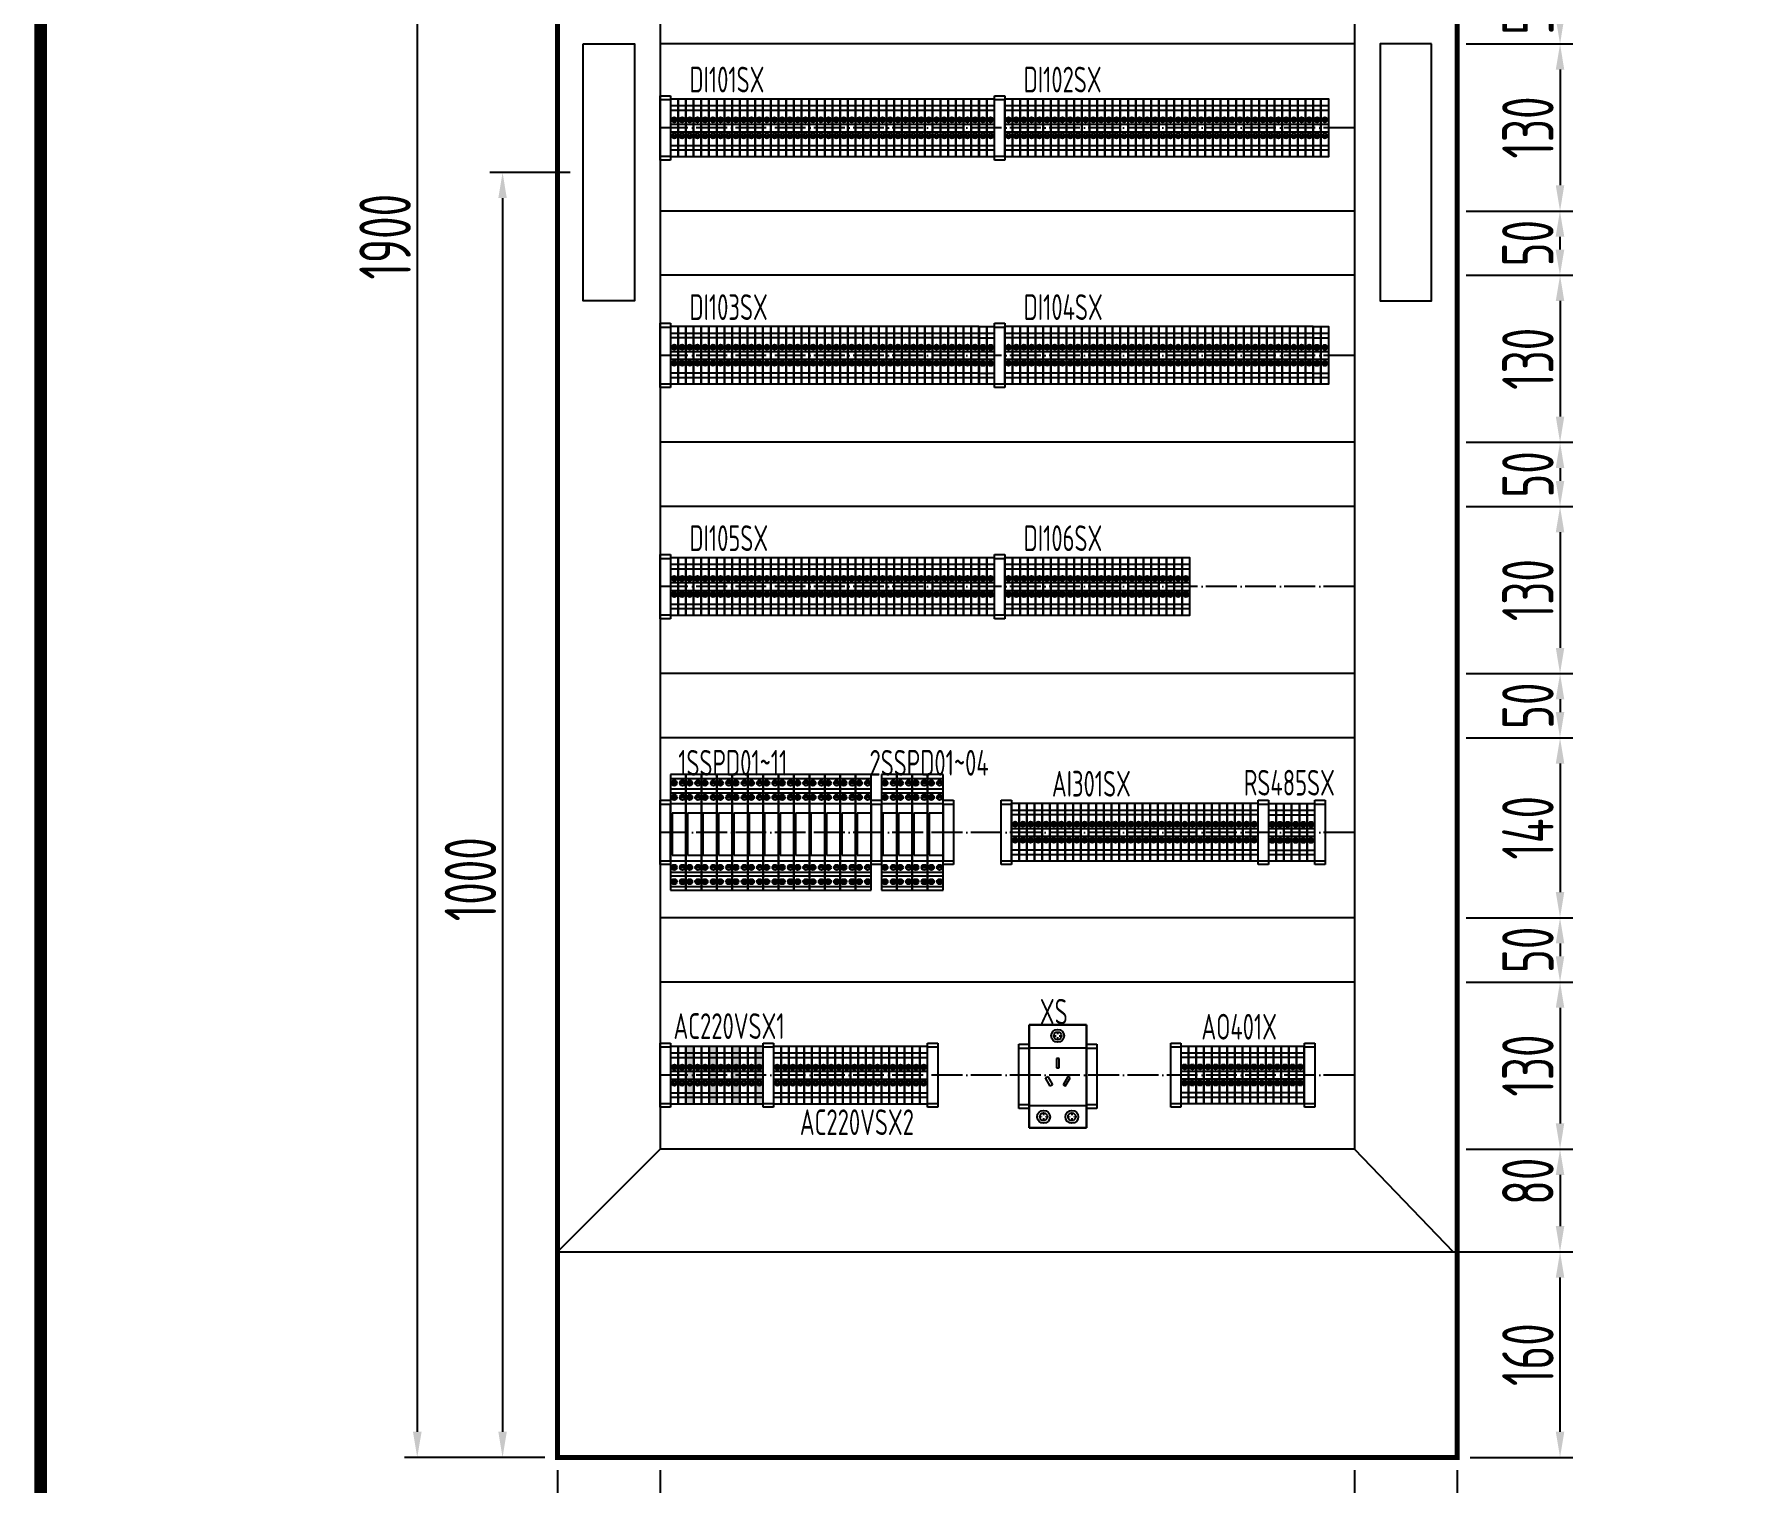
# Model space of a CAD drawing. Header units: millimetres. Extents: x 30557 to 235556, y -116603 to -73383.
# Drawn here: x 90339 to 91673, y -75687 to -74560 of the extents above; entities that cross this region are included whole.
import ezdxf

# ---------------------------------------------------------------- set-up
doc = ezdxf.new("R2010")
doc.units = ezdxf.units.MM
doc.linetypes.add('ZWCAD_ISO04W100', pattern=[30.5, 24, -3, 0.5, -3])
doc.layers.add('1', color=3, linetype='Continuous')
doc.layers.add('_Drawing', color=7, linetype='Continuous', lineweight=25)
doc.styles.add('supcon', font='sceie.shx', dxfattribs={"width": 0.75, "height": 40, "bigfont": 'sceic.shx'})
doc.dimstyles.new('supcon', dxfattribs={"dimtxt": 20, "dimasz": 20, "dimexe": 10, "dimexo": 10, "dimgap": 5, "dimtad": 1, "dimtoh": 1, "dimdec": 0, "dimzin": 0, "dimdsep": 46, "dimtxsty": 'supcon', "dimcen": 0.09, "dimclrd": 2, "dimclre": 2, "dimclrt": 2, "dimadec": 0, "dimazin": 0, "dimtfac": 1, "dimtdec": 0, "dimtofl": 0, "dimtmove": 0, "dimatfit": 3, "dimfxl": 1, "dimtolj": 1, "dimtzin": 0, "dimarcsym": 0})

# ---------------------------------------------------------------- blocks, each defined once
blk = doc.blocks.new('supcon图框')
at = {"linetype": 'Continuous', "const_width": 10}
blk.add_lwpolyline([(2195.7, 4311.7), (6095.7, 4311.7), (6095.7, 1471.7), (2195.7, 1471.7)], close=True, dxfattribs=at)
blk = doc.blocks.new('*D143')
at = {"layer": '_Drawing', "color": 2, "linetype": 'Continuous', "lineweight": -2}
for p, q in [((90745.5, -75677.1), (90745.5, -75753)), ((90825.5, -75677.2), (90825.5, -75753)), ((90765.5, -75743), (90805.5, -75743))]:
    blk.add_line(p, q, dxfattribs=at)
at = {"layer": '_Drawing', "color": 2}
for points in [[(90765.5, -75739.7), (90765.5, -75746.3), (90745.5, -75743)], [(90805.5, -75746.3), (90805.5, -75739.7), (90825.5, -75743)]]:
    blk.add_solid(points, dxfattribs=at)
at = {"layer": 'DEFPOINTS', "color": 0}
for p in [(90745.5, -75667.1), (90825.5, -75667.2), (90825.5, -75743)]:
    blk.add_point(p, dxfattribs=at)
at = {"layer": '_Drawing', "color": 2, "insert": (90785.5, -75718), "char_height": 40, "attachment_point": 5, "style": 'supcon'}
blk.add_mtext('\\A1;80', dxfattribs=at)
blk = doc.blocks.new('*D144')
at = {"layer": '_Drawing', "color": 2, "linetype": 'Continuous', "lineweight": -2}
for p, q in [((91365.5, -75677.1), (91365.5, -75753)), ((91445.5, -75677.2), (91445.5, -75753)), ((91385.5, -75743), (91425.5, -75743))]:
    blk.add_line(p, q, dxfattribs=at)
at = {"layer": '_Drawing', "color": 2}
for points in [[(91385.5, -75739.7), (91385.5, -75746.3), (91365.5, -75743)], [(91425.5, -75746.3), (91425.5, -75739.7), (91445.5, -75743)]]:
    blk.add_solid(points, dxfattribs=at)
at = {"layer": 'DEFPOINTS', "color": 0}
for p in [(91365.5, -75667.1), (91445.5, -75667.2), (91445.5, -75743)]:
    blk.add_point(p, dxfattribs=at)
at = {"layer": '_Drawing', "color": 2, "insert": (91405.5, -75718), "char_height": 40, "attachment_point": 5, "style": 'supcon'}
blk.add_mtext('\\A1;80', dxfattribs=at)
blk = doc.blocks.new('*D145')
at = {"layer": '_Drawing', "color": 2, "linetype": 'Continuous', "lineweight": -2}
for p, q in [((90735.5, -73767.2), (90626.4, -73767.2)), ((90636.4, -73787.2), (90636.4, -75647.2)), ((90735.5, -75667.2), (90626.4, -75667.2))]:
    blk.add_line(p, q, dxfattribs=at)
at = {"layer": '_Drawing', "color": 2}
for points in [[(90639.8, -73787.2), (90633.1, -73787.2), (90636.4, -73767.2)], [(90633.1, -75647.2), (90639.8, -75647.2), (90636.4, -75667.2)]]:
    blk.add_solid(points, dxfattribs=at)
at = {"layer": 'DEFPOINTS', "color": 0}
for p in [(90745.5, -73767.2), (90636.4, -75667.2), (90745.5, -75667.2)]:
    blk.add_point(p, dxfattribs=at)
at = {"layer": '_Drawing', "color": 2, "insert": (90611.4, -74717.2), "char_height": 40, "attachment_point": 5, "rotation": 90, "style": 'supcon'}
blk.add_mtext('\\A1;1900', dxfattribs=at)
blk = doc.blocks.new('*D155')
at = {"color": 2, "linetype": 'Continuous', "lineweight": -2}
for p, q in [((91455.5, -74517.2), (91535.5, -74517.2)), ((91525.5, -74537.2), (91525.5, -74547.2)), ((91455.5, -74567.2), (91535.5, -74567.2))]:
    blk.add_line(p, q, dxfattribs=at)
at = {"color": 2}
for points in [[(91528.8, -74537.2), (91522.2, -74537.2), (91525.5, -74517.2)], [(91522.2, -74547.2), (91528.8, -74547.2), (91525.5, -74567.2)]]:
    blk.add_solid(points, dxfattribs=at)
at = {"layer": 'DEFPOINTS', "color": 0}
for p in [(91445.5, -74517.2), (91445.5, -74567.2), (91525.5, -74567.2)]:
    blk.add_point(p, dxfattribs=at)
at = {"color": 2, "insert": (91500.5, -74542), "char_height": 40, "attachment_point": 5, "rotation": 90, "style": 'supcon'}
blk.add_mtext('\\A1;50', dxfattribs=at)
blk = doc.blocks.new('*D156')
at = {"color": 2, "lineweight": -2}
for p, q in [((91452.4, -74567.2), (91535.5, -74567.2)), ((91525.5, -74587.2), (91525.5, -74677.2)), ((91452.4, -74697.2), (91535.5, -74697.2))]:
    blk.add_line(p, q, dxfattribs=at)
at = {"color": 2}
for points in [[(91528.8, -74587.2), (91522.2, -74587.2), (91525.5, -74567.2)], [(91522.2, -74677.2), (91528.8, -74677.2), (91525.5, -74697.2)]]:
    blk.add_solid(points, dxfattribs=at)
at = {"layer": 'DEFPOINTS', "color": 0}
for p in [(91442.4, -74567.2), (91442.4, -74697.2), (91525.5, -74697.2)]:
    blk.add_point(p, dxfattribs=at)
at = {"color": 2, "insert": (91500.5, -74632.2), "char_height": 40, "attachment_point": 5, "rotation": 90, "style": 'supcon'}
blk.add_mtext('\\A1;130', dxfattribs=at)
blk = doc.blocks.new('*D157')
at = {"color": 2, "linetype": 'Continuous', "lineweight": -2}
for p, q in [((91455.4, -74697.2), (91535.4, -74697.2)), ((91525.4, -74717.2), (91525.4, -74727.2)), ((91455.4, -74747.2), (91535.4, -74747.2))]:
    blk.add_line(p, q, dxfattribs=at)
at = {"color": 2}
for points in [[(91528.8, -74717.2), (91522.1, -74717.2), (91525.4, -74697.2)], [(91522.1, -74727.2), (91528.8, -74727.2), (91525.4, -74747.2)]]:
    blk.add_solid(points, dxfattribs=at)
at = {"layer": 'DEFPOINTS', "color": 0}
for p in [(91445.4, -74697.2), (91445.4, -74747.2), (91525.4, -74747.2)]:
    blk.add_point(p, dxfattribs=at)
at = {"color": 2, "insert": (91500.4, -74722.2), "char_height": 40, "attachment_point": 5, "rotation": 90, "style": 'supcon'}
blk.add_mtext('\\A1;50', dxfattribs=at)
blk = doc.blocks.new('*D158')
at = {"color": 2, "lineweight": -2}
for p, q in [((91452.4, -74747.2), (91535.5, -74747.2)), ((91525.5, -74767.2), (91525.5, -74857.2)), ((91452.4, -74877.2), (91535.5, -74877.2))]:
    blk.add_line(p, q, dxfattribs=at)
at = {"color": 2}
for points in [[(91528.8, -74767.2), (91522.2, -74767.2), (91525.5, -74747.2)], [(91522.2, -74857.2), (91528.8, -74857.2), (91525.5, -74877.2)]]:
    blk.add_solid(points, dxfattribs=at)
at = {"layer": 'DEFPOINTS', "color": 0}
for p in [(91442.4, -74747.2), (91442.4, -74877.2), (91525.5, -74877.2)]:
    blk.add_point(p, dxfattribs=at)
at = {"color": 2, "insert": (91500.5, -74812.2), "char_height": 40, "attachment_point": 5, "rotation": 90, "style": 'supcon'}
blk.add_mtext('\\A1;130', dxfattribs=at)
blk = doc.blocks.new('*D159')
at = {"color": 2, "linetype": 'Continuous', "lineweight": -2}
for p, q in [((91455.5, -74877.2), (91535.5, -74877.2)), ((91525.5, -74897.2), (91525.5, -74907.2)), ((91455.5, -74927.2), (91535.5, -74927.2))]:
    blk.add_line(p, q, dxfattribs=at)
at = {"color": 2}
for points in [[(91528.8, -74897.2), (91522.2, -74897.2), (91525.5, -74877.2)], [(91522.2, -74907.2), (91528.8, -74907.2), (91525.5, -74927.2)]]:
    blk.add_solid(points, dxfattribs=at)
at = {"layer": 'DEFPOINTS', "color": 0}
for p in [(91445.5, -74877.2), (91445.5, -74927.2), (91525.5, -74927.2)]:
    blk.add_point(p, dxfattribs=at)
at = {"color": 2, "insert": (91500.5, -74902.2), "char_height": 40, "attachment_point": 5, "rotation": 90, "style": 'supcon'}
blk.add_mtext('\\A1;50', dxfattribs=at)
blk = doc.blocks.new('*D160')
at = {"color": 2, "lineweight": -2}
for p, q in [((91452.4, -74927.2), (91535.5, -74927.2)), ((91525.5, -74947.2), (91525.5, -75037.2)), ((91452.4, -75057.2), (91535.5, -75057.2))]:
    blk.add_line(p, q, dxfattribs=at)
at = {"color": 2}
for points in [[(91528.8, -74947.2), (91522.2, -74947.2), (91525.5, -74927.2)], [(91522.2, -75037.2), (91528.8, -75037.2), (91525.5, -75057.2)]]:
    blk.add_solid(points, dxfattribs=at)
at = {"layer": 'DEFPOINTS', "color": 0}
for p in [(91442.4, -74927.2), (91442.4, -75057.2), (91525.5, -75057.2)]:
    blk.add_point(p, dxfattribs=at)
at = {"color": 2, "insert": (91500.5, -74992.2), "char_height": 40, "attachment_point": 5, "rotation": 90, "style": 'supcon'}
blk.add_mtext('\\A1;130', dxfattribs=at)
blk = doc.blocks.new('*D161')
at = {"color": 2, "linetype": 'Continuous', "lineweight": -2}
for p, q in [((91455.5, -75057.2), (91535.5, -75057.2)), ((91525.5, -75077.2), (91525.5, -75087.2)), ((91455.5, -75107.2), (91535.5, -75107.2))]:
    blk.add_line(p, q, dxfattribs=at)
at = {"color": 2}
for points in [[(91528.8, -75077.2), (91522.2, -75077.2), (91525.5, -75057.2)], [(91522.2, -75087.2), (91528.8, -75087.2), (91525.5, -75107.2)]]:
    blk.add_solid(points, dxfattribs=at)
at = {"layer": 'DEFPOINTS', "color": 0}
for p in [(91445.5, -75057.2), (91445.5, -75107.2), (91525.5, -75107.2)]:
    blk.add_point(p, dxfattribs=at)
at = {"color": 2, "insert": (91500.5, -75082.2), "char_height": 40, "attachment_point": 5, "rotation": 90, "style": 'supcon'}
blk.add_mtext('\\A1;50', dxfattribs=at)
blk = doc.blocks.new('*D162')
at = {"color": 2, "lineweight": -2}
for p, q in [((91452.4, -75107.2), (91535.5, -75107.2)), ((91525.5, -75127.2), (91525.5, -75227.2)), ((91452.4, -75247.2), (91535.5, -75247.2))]:
    blk.add_line(p, q, dxfattribs=at)
at = {"color": 2}
for points in [[(91528.8, -75127.2), (91522.2, -75127.2), (91525.5, -75107.2)], [(91522.2, -75227.2), (91528.8, -75227.2), (91525.5, -75247.2)]]:
    blk.add_solid(points, dxfattribs=at)
at = {"layer": 'DEFPOINTS', "color": 0}
for p in [(91442.4, -75107.2), (91442.4, -75247.2), (91525.5, -75247.2)]:
    blk.add_point(p, dxfattribs=at)
at = {"color": 2, "insert": (91500.5, -75177.2), "char_height": 40, "attachment_point": 5, "rotation": 90, "style": 'supcon'}
blk.add_mtext('\\A1;140', dxfattribs=at)
blk = doc.blocks.new('*D163')
at = {"color": 2, "linetype": 'Continuous', "lineweight": -2}
for p, q in [((91455.5, -75247.2), (91535.5, -75247.2)), ((91525.5, -75267.2), (91525.5, -75277.2)), ((91455.5, -75297.2), (91535.5, -75297.2))]:
    blk.add_line(p, q, dxfattribs=at)
at = {"color": 2}
for points in [[(91528.8, -75267.2), (91522.2, -75267.2), (91525.5, -75247.2)], [(91522.2, -75277.2), (91528.8, -75277.2), (91525.5, -75297.2)]]:
    blk.add_solid(points, dxfattribs=at)
at = {"layer": 'DEFPOINTS', "color": 0}
for p in [(91445.5, -75247.2), (91445.5, -75297.2), (91525.5, -75297.2)]:
    blk.add_point(p, dxfattribs=at)
at = {"color": 2, "insert": (91500.5, -75272.2), "char_height": 40, "attachment_point": 5, "rotation": 90, "style": 'supcon'}
blk.add_mtext('\\A1;50', dxfattribs=at)
blk = doc.blocks.new('固定块')
for p, q in [((516096.3, 339845.1), (516104.3, 339845.1)), ((516096.3, 339795.1), (516096.3, 339845.1)), ((516096.3, 339842.1), (516104.3, 339842.1)), ((516104.3, 339845.1), (516104.3, 339795.1)), ((516096.3, 339798.1), (516104.3, 339798.1)), ((516104.3, 339795.1), (516096.3, 339795.1))]:
    blk.add_line(p, q)
blk = doc.blocks.new('SAKDU2.5')
at = {"color": 253}
for p, q in [((516132.1, 339835.7), (516138.1, 339835.7)), ((516132.1, 339832.2), (516138.1, 339832.2)), ((516132.1, 339821.4), (516138.1, 339821.4)), ((516132.1, 339815.4), (516138.1, 339815.4)), ((516133.4, 339824.8), (516136.8, 339824.8)), ((516133.4, 339824.5), (516136.8, 339824.5)), ((516132.1, 339804.7), (516138.1, 339804.7)), ((516132.1, 339801.2), (516138.1, 339801.2)), ((516133.4, 339812.3), (516136.8, 339812.3)), ((516133.4, 339812), (516136.8, 339812))]:
    blk.add_line(p, q, dxfattribs=at)
at = {"color": 253, "lineweight": -3}
blk.add_lwpolyline([(516132.1, 339796.2), (516138.1, 339796.2), (516138.1, 339840.7), (516132.1, 339840.7)], close=True, dxfattribs=at)
at = {"color": 253}
for centre, radius in [((516135.1, 339824.7), 2), ((516135.1, 339824.7), 1.7), ((516135.1, 339812.2), 2), ((516135.1, 339812.2), 1.7)]:
    blk.add_circle(centre, radius, dxfattribs=at)
blk = doc.blocks.new('3孔插座')
for p, q in [((118503, 58960.8), (118547.5, 58960.8)), ((118503, 58880.8), (118503, 58960.8)), ((118547.5, 58960.8), (118547.5, 58880.8)), ((118547.5, 58942.8), (118503, 58942.8)), ((118526.2, 58934.8), (118524.2, 58934.8)), ((118524.2, 58934.8), (118524.2, 58927.5)), ((118526.2, 58927.5), (118526.2, 58934.8)), ((118515.7, 58919.6), (118517.4, 58920.6)), ((118517.4, 58920.6), (118521.1, 58914.2)), ((118524.2, 58927.5), (118526.2, 58927.5)), ((118533, 58920.6), (118529.4, 58914.2)), ((118534.8, 58919.6), (118533, 58920.6)), ((118519.3, 58913.2), (118515.7, 58919.6)), ((118521.1, 58914.2), (118519.3, 58913.2)), ((118529.4, 58914.2), (118531.1, 58913.2)), ((118531.1, 58913.2), (118534.8, 58919.6)), ((118547.5, 58897.8), (118503, 58897.8)), ((118547.5, 58880.8), (118503, 58880.8))]:
    blk.add_line(p, q)
at = {"color": 0}
for p, q in [((118503, 58960.8), (118503, 58880.8)), ((118547.5, 58960.8), (118503, 58960.8)), ((118547.5, 58880.8), (118547.5, 58960.8)), ((118503, 58880.8), (118547.5, 58880.8))]:
    blk.add_line(p, q, dxfattribs=at)
at = {"ltscale": 100}
for p, q in [((118522.2, 58952.3), (118524.1, 58952.3)), ((118525.2, 58953.5), (118525.2, 58955.3)), ((118525.2, 58949.3), (118525.2, 58951.2)), ((118526.4, 58952.3), (118528.2, 58952.3)), ((118514.2, 58892.3), (118514.2, 58890.5)), ((118514.2, 58888.2), (118514.2, 58886.3)), ((118536.2, 58892.3), (118536.2, 58890.5)), ((118536.2, 58888.2), (118536.2, 58886.3))]:
    blk.add_line(p, q, dxfattribs=at)
at = {"ltscale": 100, "const_width": 1}
for points in [[(118522.2, 58952.3), (118524.1, 58952.3)], [(118525.2, 58953.5), (118525.2, 58955.3)], [(118525.2, 58949.3), (118525.2, 58951.2)], [(118526.4, 58952.3), (118528.2, 58952.3)], [(118511.2, 58889.3), (118513.1, 58889.3)], [(118514.2, 58892.3), (118514.2, 58890.5)], [(118514.2, 58888.2), (118514.2, 58886.3)], [(118515.4, 58889.3), (118517.2, 58889.3)], [(118535.1, 58889.3), (118533.2, 58889.3)], [(118536.2, 58892.3), (118536.2, 58890.5)], [(118536.2, 58888.2), (118536.2, 58886.3)], [(118539.2, 58889.3), (118537.4, 58889.3)]]:
    blk.add_lwpolyline(points, dxfattribs=at)
at = {"ltscale": 100}
for centre, radius in [((118525.2, 58952.3), 5), ((118525.2, 58952.3), 3), ((118514.2, 58889.3), 5), ((118536.2, 58889.3), 5), ((118514.2, 58889.3), 3), ((118536.2, 58889.3), 3)]:
    blk.add_circle(centre, radius, dxfattribs=at)
blk = doc.blocks.new('*D164')
at = {"color": 2, "lineweight": -2}
for p, q in [((91452.4, -75297.2), (91535.5, -75297.2)), ((91525.5, -75317.2), (91525.5, -75407.2)), ((91452.4, -75427.2), (91535.5, -75427.2))]:
    blk.add_line(p, q, dxfattribs=at)
at = {"color": 2}
for points in [[(91528.8, -75317.2), (91522.2, -75317.2), (91525.5, -75297.2)], [(91522.2, -75407.2), (91528.8, -75407.2), (91525.5, -75427.2)]]:
    blk.add_solid(points, dxfattribs=at)
at = {"layer": 'DEFPOINTS', "color": 0}
for p in [(91442.4, -75297.2), (91442.4, -75427.2), (91525.5, -75427.2)]:
    blk.add_point(p, dxfattribs=at)
at = {"color": 2, "insert": (91500.5, -75362.2), "char_height": 40, "attachment_point": 5, "rotation": 90, "style": 'supcon'}
blk.add_mtext('\\A1;130', dxfattribs=at)
blk = doc.blocks.new('SAKPE2.5')
h = blk.add_hatch(color=102)
h.dxf.hatch_style = 1
h.paths.add_polyline_path([(516130.2, 339840.7), (516127.2, 339840.7), (516127.2, 339835.7), (516130.2, 339835.7)])
h.paths.add_polyline_path([(516130.2, 339835.7), (516127.2, 339835.7), (516127.2, 339832.2), (516130.2, 339832.2)])
h.paths.add_polyline_path([(516130.2, 339832.2), (516127.2, 339832.2), (516127.2, 339821.4), (516130.2, 339821.4), (516130.2, 339822.7, -0.414214), (516128.2, 339824.7, -0.414214), (516130.2, 339826.7)])
h.paths.add_polyline_path([(516130.2, 339821.4), (516127.2, 339821.4), (516127.2, 339815.4), (516130.2, 339815.4)])
h.paths.add_polyline_path([(516130.2, 339814.2), (516130.2, 339815.4), (516127.2, 339815.4), (516127.2, 339804.7), (516130.2, 339804.7), (516130.2, 339810.2, -0.414214), (516128.2, 339812.2, -0.414214)])
h.paths.add_polyline_path([(516130.2, 339804.7), (516127.2, 339804.7), (516127.2, 339801.2), (516130.2, 339801.2)])
h.paths.add_polyline_path([(516130.2, 339801.2), (516127.2, 339801.2), (516127.2, 339796.2), (516130.2, 339796.2)])
h = blk.add_hatch(color=2)
h.dxf.hatch_style = 1
h.paths.add_polyline_path([(516133.2, 339840.7), (516130.2, 339840.7), (516130.2, 339835.7), (516133.2, 339835.7)])
h.paths.add_polyline_path([(516133.2, 339835.7), (516130.2, 339835.7), (516130.2, 339832.2), (516133.2, 339832.2)])
h.paths.add_polyline_path([(516133.2, 339832.2), (516130.2, 339832.2), (516130.2, 339826.7, -0.414214), (516132.2, 339824.7, -0.414214), (516130.2, 339822.7), (516130.2, 339821.4), (516133.2, 339821.4)])
h.paths.add_polyline_path([(516133.2, 339821.4), (516130.2, 339821.4), (516130.2, 339815.4), (516133.2, 339815.4)])
h.paths.add_polyline_path([(516133.2, 339815.4), (516130.2, 339815.4), (516130.2, 339814.2, -0.414214), (516132.2, 339812.2, -0.414214), (516130.2, 339810.2), (516130.2, 339804.7), (516133.2, 339804.7)])
h.paths.add_polyline_path([(516133.2, 339804.7), (516130.2, 339804.7), (516130.2, 339801.2), (516133.2, 339801.2)])
h.paths.add_polyline_path([(516133.2, 339801.2), (516130.2, 339801.2), (516130.2, 339796.2), (516133.2, 339796.2)])
for p, q in [((516127.2, 339835.7), (516133.2, 339835.7)), ((516127.2, 339832.2), (516133.2, 339832.2)), ((516127.2, 339821.4), (516133.2, 339821.4)), ((516127.2, 339815.4), (516133.2, 339815.4)), ((516128.6, 339824.8), (516131.9, 339824.8)), ((516128.6, 339824.5), (516131.9, 339824.5)), ((516127.2, 339804.7), (516133.2, 339804.7)), ((516127.2, 339801.2), (516133.2, 339801.2)), ((516128.6, 339812.3), (516131.9, 339812.3)), ((516128.6, 339812), (516131.9, 339812))]:
    blk.add_line(p, q)
at = {"lineweight": -3}
blk.add_lwpolyline([(516127.2, 339796.2), (516133.2, 339796.2), (516133.2, 339840.7), (516127.2, 339840.7)], close=True, dxfattribs=at)
for centre, radius in [((516130.2, 339824.7), 2), ((516130.2, 339824.7), 1.7), ((516130.2, 339812.2), 2), ((516130.2, 339812.2), 1.7)]:
    blk.add_circle(centre, radius)
blk = doc.blocks.new('*D165')
at = {"color": 2, "linetype": 'Continuous', "lineweight": -2}
for p, q in [((91455.5, -75427.3), (91535.5, -75427.3)), ((91525.5, -75447.3), (91525.5, -75487.2)), ((91452.4, -75507.2), (91535.5, -75507.2))]:
    blk.add_line(p, q, dxfattribs=at)
at = {"color": 2}
for points in [[(91528.8, -75447.3), (91522.2, -75447.3), (91525.5, -75427.3)], [(91522.2, -75487.2), (91528.8, -75487.2), (91525.5, -75507.2)]]:
    blk.add_solid(points, dxfattribs=at)
at = {"layer": 'DEFPOINTS', "color": 0}
for p in [(91445.5, -75427.3), (91442.4, -75507.2), (91525.5, -75507.2)]:
    blk.add_point(p, dxfattribs=at)
at = {"color": 2, "insert": (91500.5, -75452.3), "char_height": 40, "attachment_point": 5, "rotation": 90, "style": 'supcon'}
blk.add_mtext('\\A1;80', dxfattribs=at)
blk = doc.blocks.new('*D166')
at = {"color": 2, "lineweight": -2}
for p, q in [((91455.5, -75507.2), (91535.5, -75507.2)), ((91525.5, -75647.2), (91525.5, -75527.2)), ((91455.5, -75667.2), (91535.5, -75667.2))]:
    blk.add_line(p, q, dxfattribs=at)
at = {"color": 2}
for points in [[(91528.8, -75527.2), (91522.2, -75527.2), (91525.5, -75507.2)], [(91522.2, -75647.2), (91528.8, -75647.2), (91525.5, -75667.2)]]:
    blk.add_solid(points, dxfattribs=at)
at = {"layer": 'DEFPOINTS', "color": 0}
for p in [(91445.5, -75507.2), (91525.5, -75507.2), (91445.5, -75667.2)]:
    blk.add_point(p, dxfattribs=at)
at = {"color": 2, "insert": (91500.5, -75587.2), "char_height": 40, "attachment_point": 5, "rotation": 90, "style": 'supcon'}
blk.add_mtext('\\A1;160', dxfattribs=at)
blk = doc.blocks.new('8端子块')
for p in [(-500909.9, -336987.3), (-500903.9, -336987.3), (-500897.9, -336987.3), (-500891.9, -336987.3), (-500885.9, -336987.3), (-500879.9, -336987.3), (-500873.9, -336987.3), (-500867.9, -336987.3)]:
    blk.add_blockref('SAKDU2.5', p)
blk = doc.blocks.new('避雷器安装图')
at = {"linetype": 'ByBlock'}
for p, q in [((859366.22, -3477026.95, -209.31), (859366.22, -3477022.65, -209.31)), ((859366.32, -3477022.55, -209.31), (859367.32, -3477022.55, -209.31)), ((859367.42, -3477022.65, -209.31), (859367.42, -3477026.95, -209.31)), ((859366.34, -3477023.32, -209.31), (859366.34, -3477026.58, -209.31)), ((859367.42, -3477023.32, -209.31), (859366.34, -3477023.32, -209.31)), ((859366.34, -3477026.58, -209.31), (859367.42, -3477026.58, -209.31)), ((859367.32, -3477027.05, -209.31), (859366.32, -3477027.05, -209.31))]:
    blk.add_line(p, q, dxfattribs=at)
for centre, start, end in [((859366.32, -3477022.65, -209.31), 90, 180), ((859367.32, -3477022.65, -209.31), 360, 90), ((859366.32, -3477026.95, -209.31), 180, 270), ((859367.32, -3477026.95, -209.31), 270, 0)]:
    blk.add_arc(centre, 0.1, start, end, dxfattribs=at)
blk = doc.blocks.new('信号避雷器尺寸图')
at = {"linetype": 'ByBlock'}
for p, q in [((859330.84, -3479276.47), (859329.64, -3479276.47)), ((859329.64, -3479276.47), (859329.64, -3479285.47)), ((859330.84, -3479285.47), (859330.84, -3479276.47)), ((859329.64, -3479276.77), (859330.84, -3479276.77)), ((859329.64, -3479277.58), (859330.84, -3479277.58)), ((859329.64, -3479277.88), (859330.84, -3479277.88)), ((859329.71, -3479277.09), (859330.12, -3479277.09)), ((859329.71, -3479277.17), (859330.12, -3479277.17)), ((859330.77, -3479277.09), (859330.36, -3479277.09)), ((859330.77, -3479277.17), (859330.36, -3479277.17)), ((859329.71, -3479278.2), (859330.12, -3479278.2)), ((859329.71, -3479278.28), (859330.12, -3479278.28)), ((859330.77, -3479278.2), (859330.36, -3479278.2)), ((859330.77, -3479278.28), (859330.36, -3479278.28)), ((859329.64, -3479284.05), (859330.84, -3479284.05)), ((859329.64, -3479284.35), (859330.84, -3479284.35)), ((859329.71, -3479283.65), (859330.12, -3479283.65)), ((859329.71, -3479283.73), (859330.12, -3479283.73)), ((859330.77, -3479283.65), (859330.36, -3479283.65)), ((859330.77, -3479283.73), (859330.36, -3479283.73)), ((859329.64, -3479285.17), (859330.84, -3479285.17)), ((859329.64, -3479285.47), (859330.84, -3479285.47)), ((859329.71, -3479284.76), (859330.12, -3479284.76)), ((859329.71, -3479284.84), (859330.12, -3479284.84)), ((859330.77, -3479284.76), (859330.36, -3479284.76)), ((859330.77, -3479284.84), (859330.36, -3479284.84))]:
    blk.add_line(p, q, dxfattribs=at)
for centre in [(859329.92, -3479277.13), (859329.92, -3479278.24), (859330.57, -3479277.13), (859330.57, -3479278.24), (859329.92, -3479283.69), (859329.92, -3479284.8), (859330.57, -3479283.69), (859330.57, -3479284.8)]:
    blk.add_circle(centre, 0.206, dxfattribs=at)
blk.add_blockref('避雷器安装图', (-36.58, -2256.16, 209.31), dxfattribs=at)
blk = doc.blocks.new('*D178')
at = {"color": 2, "lineweight": -2}
for p, q in [((90755.5, -74667.2), (90692.8, -74667.2)), ((90702.8, -74687.2), (90702.8, -75647.2)), ((90735.6, -75667.2), (90692.8, -75667.2))]:
    blk.add_line(p, q, dxfattribs=at)
at = {"color": 2}
for points in [[(90706.1, -74687.2), (90699.5, -74687.2), (90702.8, -74667.2)], [(90699.5, -75647.2), (90706.1, -75647.2), (90702.8, -75667.2)]]:
    blk.add_solid(points, dxfattribs=at)
at = {"layer": 'DEFPOINTS', "color": 0}
for p in [(90765.5, -74667.2), (90702.8, -75667.2), (90745.6, -75667.2)]:
    blk.add_point(p, dxfattribs=at)
at = {"color": 2, "insert": (90677.8, -75217.2), "char_height": 40, "attachment_point": 5, "rotation": 90, "style": 'supcon'}
blk.add_mtext('\\A1;1000', dxfattribs=at)

msp = doc.modelspace()

# ---------------------------------------------------------------- linework, layer by layer
at = {"lineweight": -3}
for p, q in [((91365.5, -74567.2), (90825.5, -74567.2)), ((91365.5, -74697.2), (90825.5, -74697.2)), ((91365.5, -74747.2), (90825.5, -74747.2)), ((91365.5, -74877.2), (90825.5, -74877.2)), ((91365.5, -74927.2), (90825.5, -74927.2)), ((91365.5, -75057.2), (90825.5, -75057.2)), ((91365.5, -75107.2), (90825.5, -75107.2)), ((91365.5, -75247.2), (90825.5, -75247.2)), ((91365.5, -75297.2), (90825.5, -75297.2)), ((91365.5, -75297.2), (90825.5, -75297.2)), ((91365.5, -75427.2), (90825.5, -75427.2))]:
    msp.add_line(p, q, dxfattribs=at)
at = {"color": 4, "linetype": 'ZWCAD_ISO04W100', "lineweight": -3}
for p, q in [((91365.5, -74632.5), (90825.5, -74632.5)), ((91365.5, -74809.6), (90825.5, -74809.6)), ((91365.5, -74989.4), (90825.5, -74989.4)), ((91365.5, -75180.8), (90825.5, -75180.8)), ((91365.5, -75369.7), (90825.5, -75369.7))]:
    msp.add_line(p, q, dxfattribs=at)
for p, q in [((90825.5, -75427.2), (90745.5, -75507.2)), ((91365.5, -75427.2), (91442.4, -75507.2)), ((90745.5, -75507.2), (91452.4, -75507.2))]:
    msp.add_line(p, q)
for points in [[(90765.5, -74567.2), (90805.5, -74567.2), (90805.5, -74767.2), (90765.5, -74767.2)], [(91425.6, -74567.2), (91385.6, -74567.2), (91385.6, -74767.2), (91425.6, -74767.2)]]:
    msp.add_lwpolyline(points, close=True)
at = {"layer": '_Drawing'}
msp.add_line((90825.5, -74147.2), (90825.5, -75427.2), dxfattribs=at)
at = {"layer": '_Drawing', "lineweight": -3}
for p, q in [((91365.5, -74147.2), (91365.5, -75427.2)), ((90825.5, -74697.1), (91365.5, -74697.2))]:
    msp.add_line(p, q, dxfattribs=at)
at = {"layer": '_Drawing', "color": 1, "const_width": 4}
msp.add_lwpolyline([(90745.5, -73767.2), (91445.5, -73767.2), (91445.5, -75667.2), (90745.5, -75667.2)], close=True, dxfattribs=at)

# ---------------------------------------------------------------- block references
for name, p in [('supcon图框', (88147.8, -77744.7)), ('固定块', (-425270.8, -414452.6)), ('8端子块', (75611.2, -77463.6)), ('8端子块', (75659.2, -77463.6)), ('8端子块', (75707.2, -77463.6)), ('8端子块', (75755.2, -77463.6)), ('8端子块', (75803.2, -77463.6)), ('SAKDU2.5', (-425058.6, -414450.9)), ('SAKDU2.5', (-425052.6, -414450.9)), ('固定块', (-425010.8, -414452.6)), ('8端子块', (75871.2, -77463.6)), ('8端子块', (75919.2, -77463.6)), ('8端子块', (75967.2, -77463.6)), ('8端子块', (76015.2, -77463.6)), ('8端子块', (76063.2, -77463.6)), ('SAKDU2.5', (-424798.6, -414450.9)), ('SAKDU2.5', (-424792.6, -414450.9)), ('固定块', (-425270.8, -414629.7)), ('8端子块', (75611.2, -77640.6)), ('8端子块', (75659.2, -77640.6)), ('8端子块', (75707.2, -77640.6)), ('8端子块', (75755.2, -77640.6)), ('8端子块', (75803.2, -77640.6)), ('SAKDU2.5', (-425058.6, -414628)), ('SAKDU2.5', (-425052.6, -414628)), ('固定块', (-425010.8, -414629.7)), ('8端子块', (75871.2, -77640.6)), ('8端子块', (75919.2, -77640.6)), ('8端子块', (75967.2, -77640.6)), ('8端子块', (76015.2, -77640.6)), ('8端子块', (76063.2, -77640.6)), ('SAKDU2.5', (-424798.6, -414628)), ('SAKDU2.5', (-424792.6, -414628)), ('固定块', (-425270.8, -414809.6)), ('8端子块', (75611.2, -77820.5)), ('8端子块', (75659.2, -77820.5)), ('8端子块', (75707.2, -77820.5)), ('8端子块', (75755.2, -77820.5)), ('8端子块', (75803.2, -77820.5)), ('SAKDU2.5', (-425058.6, -414807.8)), ('SAKDU2.5', (-425052.6, -414807.8)), ('固定块', (-425010.8, -414809.6)), ('8端子块', (75871.2, -77820.5)), ('8端子块', (75919.2, -77820.5)), ('8端子块', (75967.2, -77820.5)), ('固定块', (-425270.8, -415000.9)), ('固定块', (-425106.8, -415000.9)), ('固定块', (-425050.8, -415000.9)), ('固定块', (-425005.6, -415000.9)), ('8端子块', (75876.4, -78011.8)), ('8端子块', (75924.4, -78011.8)), ('8端子块', (75972.4, -78011.8)), ('8端子块', (76020.4, -78011.8)), ('固定块', (-424805.6, -415000.9)), ('SAKDU2.5', (-424833.4, -414999.2)), ('SAKDU2.5', (-424827.4, -414999.2)), ('SAKDU2.5', (-424821.4, -414999.2)), ('SAKDU2.5', (-424815.4, -414999.2)), ('SAKDU2.5', (-424809.4, -414999.2)), ('SAKDU2.5', (-424803.4, -414999.2)), ('固定块', (-424761.6, -415000.9)), ('3孔插座', (-27390.5, -134291.4)), ('固定块', (-425270.8, -415189.8)), ('SAKDU2.5', (-425298.6, -415188.1)), ('SAKDU2.5', (-425292.6, -415188.1)), ('SAKPE2.5', (-425281.7, -415188.1)), ('SAKDU2.5', (-425280.6, -415188.1)), ('SAKDU2.5', (-425274.6, -415188.1)), ('SAKPE2.5', (-425263.7, -415188.1)), ('SAKDU2.5', (-425262.6, -415188.1)), ('SAKDU2.5', (-425256.6, -415188.1)), ('SAKPE2.5', (-425245.7, -415188.1)), ('SAKDU2.5', (-425244.6, -415188.1)), ('SAKDU2.5', (-425238.6, -415188.1)), ('SAKPE2.5', (-425227.7, -415188.1)), ('固定块', (-425190.8, -415189.8)), ('SAKDU2.5', (-425218.6, -415188.1)), ('SAKDU2.5', (-425212.6, -415188.1)), ('SAKDU2.5', (-425206.6, -415188.1)), ('SAKDU2.5', (-425200.6, -415188.1)), ('SAKDU2.5', (-425194.6, -415188.1)), ('SAKDU2.5', (-425188.6, -415188.1)), ('SAKDU2.5', (-425182.6, -415188.1)), ('SAKDU2.5', (-425176.6, -415188.1)), ('SAKDU2.5', (-425170.6, -415188.1)), ('SAKDU2.5', (-425164.6, -415188.1)), ('SAKDU2.5', (-425158.6, -415188.1)), ('SAKDU2.5', (-425152.6, -415188.1)), ('SAKDU2.5', (-425146.6, -415188.1)), ('SAKDU2.5', (-425140.6, -415188.1)), ('SAKDU2.5', (-425134.6, -415188.1)), ('SAKDU2.5', (-425128.6, -415188.1)), ('SAKDU2.5', (-425122.6, -415188.1)), ('SAKDU2.5', (-425116.6, -415188.1)), ('SAKDU2.5', (-425110.6, -415188.1)), ('SAKDU2.5', (-425104.6, -415188.1)), ('固定块', (-425062.8, -415189.8)), ('固定块', (-424991.8, -415190.7)), ('固定块', (-424939.3, -415190.7)), ('固定块', (-424873.7, -415189.8)), ('8端子块', (76008.3, -78200.7)), ('8端子块', (76056.3, -78200.7)), ('固定块', (-424769.7, -415189.8))]:
    msp.add_blockref(name, p)
at = {"linetype": 'ByBlock', "xscale": 10, "yscale": 10, "zscale": 10}
for p in [(-8502462.9, 34717628.9), (-8502450.9, 34717628.9), (-8502438.9, 34717628.9), (-8502426.9, 34717628.9), (-8502414.9, 34717628.9), (-8502402.9, 34717628.9), (-8502390.9, 34717628.9), (-8502378.9, 34717628.9), (-8502366.9, 34717628.9), (-8502354.9, 34717628.9), (-8502342.9, 34717628.9), (-8502330.9, 34717628.9), (-8502318.9, 34717628.9), (-8502298.9, 34717628.9), (-8502286.9, 34717628.9), (-8502274.9, 34717628.9), (-8502262.9, 34717628.9)]:
    msp.add_blockref('信号避雷器尺寸图', p, dxfattribs=at)

# ---------------------------------------------------------------- texts
at = {"layer": '1', "color": 3, "style": 'supcon', "width": 0.75}
for s, p in [('DI101SX', (90848.2, -74604.9)), ('DI102SX', (91108.2, -74604.9)), ('DI103SX', (90848.2, -74782)), ('DI104SX', (91108.2, -74782)), ('DI105SX', (90848.2, -74961.8)), ('DI106SX', (91108.2, -74961.8)), ('1SSPD01~11', (90839.5, -75136.6)), ('2SSPD01~04', (90988.3, -75136.6)), ('AI301SX', (91130.2, -75152.9)), ('RS485SX', (91279.5, -75152.1)), ('AC220VSX1', (90835.8, -75341.5)), ('XS', (91120.8, -75330.3)), ('AO401X', (91246.5, -75342)), ('AC220VSX2', (90934.1, -75416.3))]:
    msp.add_text(s, height=20, dxfattribs=at).set_placement(p)

# ---------------------------------------------------------------- dimensions: what is measured, and where the dimension line sits
at = {"linetype": 'Continuous'}
for base, p1, p2, picture, middle in [((91525.5, -74567.2), (91445.5, -74517.2), (91445.5, -74567.2), '*D155', (91525.5, -74542)), ((91525.4, -74747.2), (91445.4, -74697.2), (91445.4, -74747.2), '*D157', (91525.4, -74722.2)), ((91525.5, -74927.2), (91445.5, -74877.2), (91445.5, -74927.2), '*D159', (91525.5, -74902.2)), ((91525.5, -75107.2), (91445.5, -75057.2), (91445.5, -75107.2), '*D161', (91525.5, -75082.2)), ((91525.5, -75297.2), (91445.5, -75247.2), (91445.5, -75297.2), '*D163', (91525.5, -75272.2)), ((91525.5, -75507.2), (91445.5, -75427.3), (91442.4, -75507.2), '*D165', (91525.5, -75452.3))]:
    dim = msp.add_linear_dim(base=base, p1=p1, p2=p2, angle=90, dimstyle='supcon', dxfattribs=at)
    dim.commit()
    dim.dimension.update_dxf_attribs({"geometry": picture, "text_midpoint": middle, "dimtype": 160})
at = {"color": 1}
for base, p1, p2, picture, middle in [((91525.5, -74697.2), (91442.4, -74567.2), (91442.4, -74697.2), '*D156', (91500.5, -74632.2)), ((91525.5, -74877.2), (91442.4, -74747.2), (91442.4, -74877.2), '*D158', (91500.5, -74812.2)), ((91525.5, -75057.2), (91442.4, -74927.2), (91442.4, -75057.2), '*D160', (91500.5, -74992.2)), ((91525.5, -75247.2), (91442.4, -75107.2), (91442.4, -75247.2), '*D162', (91500.5, -75177.2)), ((91525.5, -75427.2), (91442.4, -75297.2), (91442.4, -75427.2), '*D164', (91500.5, -75362.2))]:
    dim = msp.add_linear_dim(base=base, p1=p1, p2=p2, angle=90, dimstyle='supcon', dxfattribs=at)
    dim.commit()
    dim.dimension.update_dxf_attribs({"geometry": picture, "text_midpoint": middle})
dim = msp.add_linear_dim(base=(90702.8, -75667.2), p1=(90765.5, -74667.2), p2=(90745.6, -75667.2), angle=90, dimstyle='supcon')
dim.commit()
dim.dimension.update_dxf_attribs({"geometry": '*D178', "text_midpoint": (90702.8, -75217.2), "dimtype": 160})
dim = msp.add_linear_dim(base=(91525.5, -75507.2), p1=(91445.5, -75667.2), p2=(91445.5, -75507.2), angle=90, dimstyle='supcon')
dim.commit()
dim.dimension.update_dxf_attribs({"geometry": '*D166', "text_midpoint": (91500.5, -75587.2)})
at = {"layer": '_Drawing', "linetype": 'Continuous'}
dim = msp.add_linear_dim(base=(90636.4, -75667.2), p1=(90745.5, -73767.2), p2=(90745.5, -75667.2), angle=90, dimstyle='supcon', dxfattribs=at)
dim.commit()
dim.dimension.update_dxf_attribs({"geometry": '*D145', "text_midpoint": (90636.4, -74717.2), "dimtype": 160})
for base, p1, p2, picture, middle in [((90825.5, -75743), (90745.5, -75667.1), (90825.5, -75667.2), '*D143', (90785.5, -75718)), ((91445.5, -75743), (91365.5, -75667.1), (91445.5, -75667.2), '*D144', (91405.5, -75718))]:
    dim = msp.add_linear_dim(base=base, p1=p1, p2=p2, dimstyle='supcon', dxfattribs=at)
    dim.commit()
    dim.dimension.update_dxf_attribs({"geometry": picture, "text_midpoint": middle})

doc.saveas('drawing.dxf')
